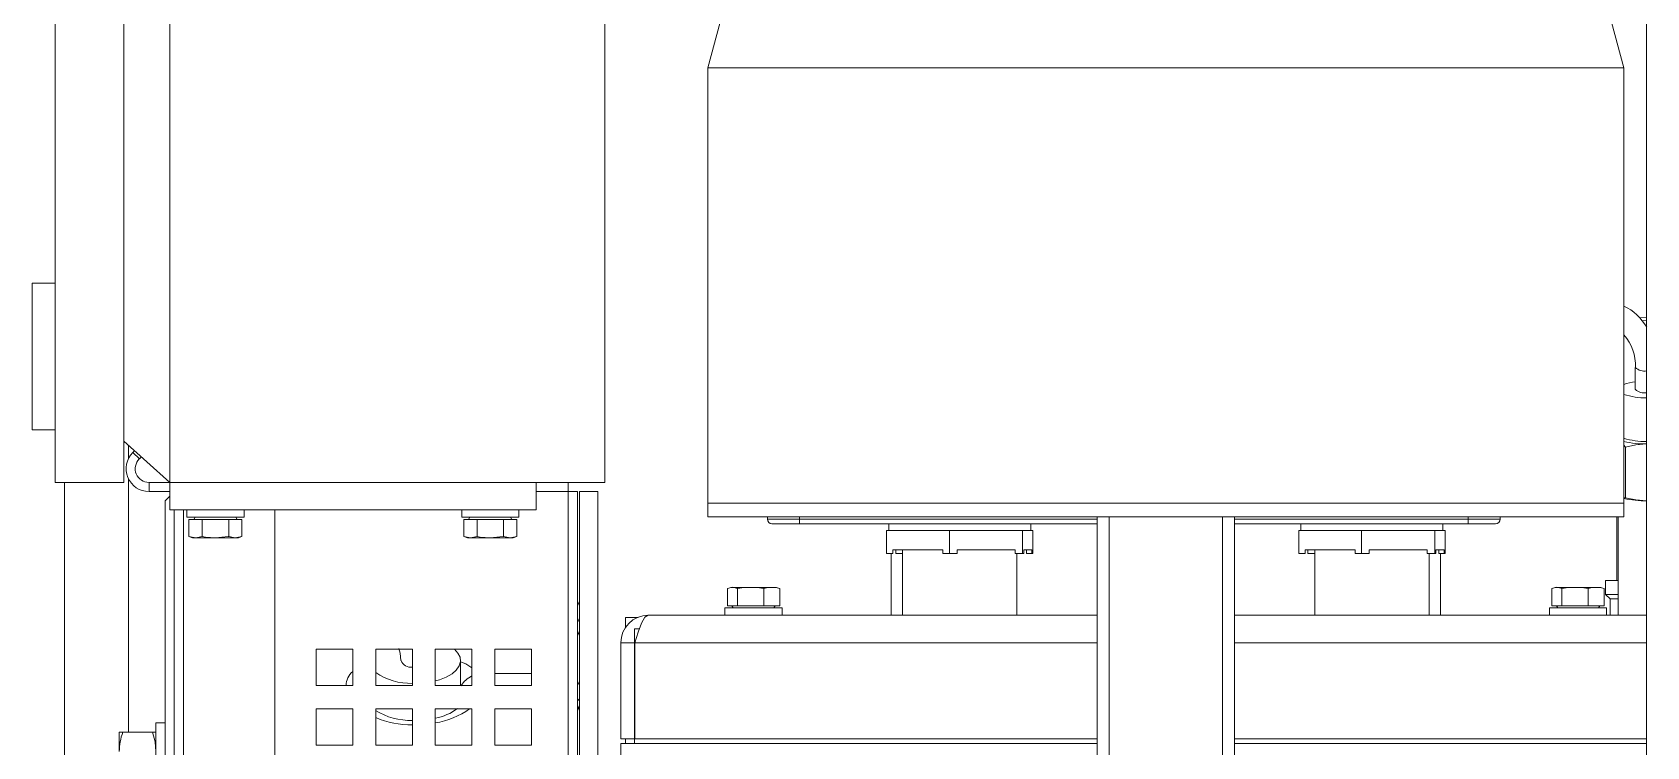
# Model space of a CAD drawing. Header units: millimetres. Extents: x -283029 to -254660, y -24907 to 10674.
# Drawn here: x -278947.99 to -278935.91, y -18291.83 to -18286.49 of the extents above; entities that cross this region are included whole.
import ezdxf

# ---------------------------------------------------------------- set-up
doc = ezdxf.new("R2010")
doc.units = ezdxf.units.MM
doc.header["$LTSCALE"] = 100

msp = doc.modelspace()

# ---------------------------------------------------------------- linework, layer by layer
at = {"color": 1, "linetype": 'Continuous', "lineweight": 0}
for p, q in [((-278935.914, -18266.805), (-278935.914, -18294.203)), ((-278946.958, -18289.854), (-278946.958, -18279.579)), ((-278943.705, -18289.854), (-278943.705, -18279.579)), ((-278947.815, -18289.854), (-278947.815, -18285.854)), ((-278947.301, -18289.854), (-278947.301, -18285.936)), ((-278942.843, -18286.412), (-278942.934, -18286.754)), ((-278936.085, -18286.754), (-278936.177, -18286.412)), ((-278942.934, -18290.008), (-278942.934, -18286.754)), ((-278942.934, -18286.754), (-278936.085, -18286.754)), ((-278936.085, -18290.008), (-278936.085, -18286.754)), ((-278947.986, -18289.46), (-278947.986, -18288.364)), ((-278947.986, -18288.364), (-278947.815, -18288.364)), ((-278935.914, -18288.644), (-278935.95, -18288.645)), ((-278935.999, -18288.994), (-278935.999, -18289.158)), ((-278947.986, -18289.46), (-278947.815, -18289.46)), ((-278946.958, -18289.854), (-278947.301, -18289.545)), ((-278947.267, -18289.676), (-278947.267, -18289.576)), ((-278947.234, -18289.63), (-278947.221, -18289.617)), ((-278947.234, -18289.63), (-278947.185, -18289.678)), ((-278947.185, -18289.678), (-278947.17, -18289.663)), ((-278936.085, -18289.576), (-278936.072, -18289.589)), ((-278936.072, -18289.589), (-278936.072, -18289.968)), ((-278947.815, -18289.854), (-278947.301, -18289.854)), ((-278947.746, -18292.386), (-278947.746, -18289.854)), ((-278947.267, -18291.721), (-278947.267, -18289.825)), ((-278946.958, -18289.854), (-278947.113, -18289.854)), ((-278947.113, -18289.854), (-278947.113, -18289.922)), ((-278946.958, -18289.922), (-278947.113, -18289.922)), ((-278943.705, -18289.854), (-278946.958, -18289.854)), ((-278946.958, -18290.059), (-278946.958, -18289.854)), ((-278944.219, -18290.059), (-278944.219, -18289.854)), ((-278943.979, -18289.922), (-278944.219, -18289.922)), ((-278943.979, -18289.922), (-278943.979, -18289.854)), ((-278943.979, -18289.922), (-278943.979, -18293.728)), ((-278943.979, -18289.922), (-278943.91, -18289.922)), ((-278943.91, -18293.782), (-278943.91, -18289.922)), ((-278943.756, -18289.922), (-278943.893, -18289.922)), ((-278943.893, -18289.922), (-278943.893, -18293.786)), ((-278943.756, -18289.922), (-278943.756, -18293.769)), ((-278946.958, -18289.956), (-278946.993, -18289.991)), ((-278946.993, -18293.347), (-278946.993, -18289.991)), ((-278936.085, -18290.008), (-278942.934, -18290.008)), ((-278942.934, -18290.11), (-278942.934, -18290.008)), ((-278936.085, -18289.968), (-278936.072, -18289.968)), ((-278936.085, -18290.11), (-278936.085, -18290.008)), ((-278944.219, -18290.059), (-278946.958, -18290.059)), ((-278946.924, -18290.059), (-278946.924, -18293.347)), ((-278946.856, -18293.835), (-278946.856, -18290.059)), ((-278946.83, -18290.059), (-278946.83, -18290.114)), ((-278946.402, -18290.114), (-278946.83, -18290.114)), ((-278946.814, -18290.131), (-278946.814, -18290.258)), ((-278946.715, -18290.131), (-278946.814, -18290.131)), ((-278946.768, -18290.114), (-278946.778, -18290.131)), ((-278946.715, -18290.131), (-278946.715, -18290.258)), ((-278946.715, -18290.131), (-278946.517, -18290.131)), ((-278946.517, -18290.131), (-278946.517, -18290.258)), ((-278946.517, -18290.131), (-278946.418, -18290.131)), ((-278946.454, -18290.131), (-278946.464, -18290.114)), ((-278946.418, -18290.131), (-278946.418, -18290.258)), ((-278946.402, -18290.114), (-278946.402, -18290.059)), ((-278946.171, -18294.576), (-278946.171, -18290.059)), ((-278944.775, -18290.059), (-278944.775, -18290.114)), ((-278944.347, -18290.114), (-278944.775, -18290.114)), ((-278944.759, -18290.131), (-278944.759, -18290.258)), ((-278944.66, -18290.131), (-278944.759, -18290.131)), ((-278944.713, -18290.114), (-278944.723, -18290.131)), ((-278944.66, -18290.131), (-278944.66, -18290.258)), ((-278944.66, -18290.131), (-278944.462, -18290.131)), ((-278944.462, -18290.131), (-278944.462, -18290.258)), ((-278944.462, -18290.131), (-278944.363, -18290.131)), ((-278944.399, -18290.131), (-278944.409, -18290.114)), ((-278944.363, -18290.131), (-278944.363, -18290.258)), ((-278944.347, -18290.114), (-278944.347, -18290.059)), ((-278936.085, -18290.11), (-278942.934, -18290.11)), ((-278942.489, -18290.11), (-278942.489, -18290.128)), ((-278942.489, -18290.128), (-278942.249, -18290.128)), ((-278942.249, -18290.162), (-278942.455, -18290.162)), ((-278942.249, -18290.11), (-278942.249, -18290.128)), ((-278942.249, -18290.128), (-278940.023, -18290.128)), ((-278942.249, -18290.128), (-278942.249, -18290.162)), ((-278940.023, -18290.162), (-278942.249, -18290.162)), ((-278941.582, -18290.162), (-278941.582, -18290.213)), ((-278940.52, -18290.213), (-278940.52, -18290.162)), ((-278940.023, -18293.535), (-278940.023, -18290.11)), ((-278939.934, -18293.535), (-278939.934, -18290.11)), ((-278939.085, -18293.535), (-278939.085, -18290.11)), ((-278938.996, -18293.535), (-278938.996, -18290.11)), ((-278938.996, -18290.128), (-278937.249, -18290.128)), ((-278937.249, -18290.162), (-278938.996, -18290.162)), ((-278938.499, -18290.162), (-278938.499, -18290.213)), ((-278937.438, -18290.213), (-278937.438, -18290.162)), ((-278937.249, -18290.11), (-278937.249, -18290.128)), ((-278937.249, -18290.128), (-278937.009, -18290.128)), ((-278937.249, -18290.128), (-278937.249, -18290.162)), ((-278937.044, -18290.162), (-278937.249, -18290.162)), ((-278937.009, -18290.11), (-278937.009, -18290.128)), ((-278936.136, -18290.11), (-278936.136, -18290.588)), ((-278936.128, -18290.11), (-278936.128, -18290.847)), ((-278946.814, -18290.258), (-278946.787, -18290.268)), ((-278946.814, -18290.258), (-278946.764, -18290.268)), ((-278946.787, -18290.268), (-278946.764, -18290.268)), ((-278946.764, -18290.268), (-278946.715, -18290.258)), ((-278946.764, -18290.268), (-278946.616, -18290.268)), ((-278946.616, -18290.268), (-278946.468, -18290.268)), ((-278946.468, -18290.268), (-278946.517, -18290.258)), ((-278946.418, -18290.258), (-278946.468, -18290.268)), ((-278946.468, -18290.268), (-278946.445, -18290.268)), ((-278946.445, -18290.268), (-278946.418, -18290.258)), ((-278944.759, -18290.258), (-278944.732, -18290.268)), ((-278944.759, -18290.258), (-278944.709, -18290.268)), ((-278944.732, -18290.268), (-278944.709, -18290.268)), ((-278944.709, -18290.268), (-278944.66, -18290.258)), ((-278944.709, -18290.268), (-278944.561, -18290.268)), ((-278944.561, -18290.268), (-278944.413, -18290.268)), ((-278944.413, -18290.268), (-278944.462, -18290.258)), ((-278944.363, -18290.258), (-278944.413, -18290.268)), ((-278944.413, -18290.268), (-278944.39, -18290.268)), ((-278944.39, -18290.268), (-278944.363, -18290.258)), ((-278941.599, -18290.384), (-278941.599, -18290.213)), ((-278941.469, -18290.213), (-278941.599, -18290.213)), ((-278941.257, -18290.213), (-278941.469, -18290.213)), ((-278941.128, -18290.213), (-278941.257, -18290.213)), ((-278941.128, -18290.384), (-278941.128, -18290.213)), ((-278940.977, -18290.213), (-278941.128, -18290.213)), ((-278940.73, -18290.213), (-278940.977, -18290.213)), ((-278940.58, -18290.213), (-278940.73, -18290.213)), ((-278940.58, -18290.384), (-278940.58, -18290.213)), ((-278940.559, -18290.213), (-278940.58, -18290.213)), ((-278940.52, -18290.213), (-278940.559, -18290.213)), ((-278940.503, -18290.213), (-278940.52, -18290.213)), ((-278940.503, -18290.384), (-278940.503, -18290.213)), ((-278938.516, -18290.384), (-278938.516, -18290.213)), ((-278938.387, -18290.213), (-278938.516, -18290.213)), ((-278938.175, -18290.213), (-278938.387, -18290.213)), ((-278938.046, -18290.213), (-278938.175, -18290.213)), ((-278938.046, -18290.384), (-278938.046, -18290.213)), ((-278937.895, -18290.213), (-278938.046, -18290.213)), ((-278937.648, -18290.213), (-278937.895, -18290.213)), ((-278937.498, -18290.213), (-278937.648, -18290.213)), ((-278937.498, -18290.384), (-278937.498, -18290.213)), ((-278937.476, -18290.213), (-278937.498, -18290.213)), ((-278937.438, -18290.213), (-278937.476, -18290.213)), ((-278937.42, -18290.213), (-278937.438, -18290.213)), ((-278937.42, -18290.384), (-278937.42, -18290.213)), ((-278941.55, -18290.384), (-278941.599, -18290.384)), ((-278941.564, -18290.384), (-278941.564, -18290.847)), ((-278941.55, -18290.384), (-278941.55, -18290.357)), ((-278941.176, -18290.357), (-278941.55, -18290.357)), ((-278941.529, -18290.384), (-278941.529, -18290.357)), ((-278941.529, -18290.384), (-278941.479, -18290.384)), ((-278941.479, -18290.357), (-278941.479, -18290.847)), ((-278941.176, -18290.357), (-278941.176, -18290.384)), ((-278941.128, -18290.384), (-278941.176, -18290.384)), ((-278941.071, -18290.384), (-278941.128, -18290.384)), ((-278941.071, -18290.384), (-278941.071, -18290.357)), ((-278940.636, -18290.357), (-278941.071, -18290.357)), ((-278940.636, -18290.357), (-278940.636, -18290.384)), ((-278940.58, -18290.384), (-278940.636, -18290.384)), ((-278940.623, -18290.847), (-278940.623, -18290.384)), ((-278940.572, -18290.384), (-278940.58, -18290.384)), ((-278940.572, -18290.384), (-278940.572, -18290.357)), ((-278940.511, -18290.357), (-278940.572, -18290.357)), ((-278940.551, -18290.384), (-278940.551, -18290.357)), ((-278940.551, -18290.384), (-278940.511, -18290.384)), ((-278940.511, -18290.357), (-278940.511, -18290.384)), ((-278940.503, -18290.384), (-278940.511, -18290.384)), ((-278938.468, -18290.384), (-278938.516, -18290.384)), ((-278938.468, -18290.384), (-278938.468, -18290.357)), ((-278938.094, -18290.357), (-278938.468, -18290.357)), ((-278938.447, -18290.384), (-278938.447, -18290.357)), ((-278938.447, -18290.384), (-278938.396, -18290.384)), ((-278938.396, -18290.357), (-278938.396, -18290.847)), ((-278938.094, -18290.357), (-278938.094, -18290.384)), ((-278938.046, -18290.384), (-278938.094, -18290.384)), ((-278937.989, -18290.384), (-278938.046, -18290.384)), ((-278937.989, -18290.384), (-278937.989, -18290.357)), ((-278937.554, -18290.357), (-278937.989, -18290.357)), ((-278937.554, -18290.357), (-278937.554, -18290.384)), ((-278937.498, -18290.384), (-278937.554, -18290.384)), ((-278937.54, -18290.847), (-278937.54, -18290.384)), ((-278937.49, -18290.384), (-278937.498, -18290.384)), ((-278937.49, -18290.384), (-278937.49, -18290.357)), ((-278937.428, -18290.357), (-278937.49, -18290.357)), ((-278937.469, -18290.384), (-278937.469, -18290.357)), ((-278937.469, -18290.384), (-278937.428, -18290.384)), ((-278937.455, -18290.384), (-278937.455, -18290.847)), ((-278937.428, -18290.357), (-278937.428, -18290.384)), ((-278937.42, -18290.384), (-278937.428, -18290.384)), ((-278942.788, -18290.775), (-278942.788, -18290.647)), ((-278942.763, -18290.638), (-278942.777, -18290.643)), ((-278942.75, -18290.638), (-278942.763, -18290.638)), ((-278942.614, -18290.638), (-278942.75, -18290.638)), ((-278942.712, -18290.775), (-278942.712, -18290.647)), ((-278942.456, -18290.638), (-278942.614, -18290.638)), ((-278942.516, -18290.775), (-278942.516, -18290.647)), ((-278942.421, -18290.638), (-278942.456, -18290.638)), ((-278942.406, -18290.643), (-278942.421, -18290.638)), ((-278942.396, -18290.775), (-278942.396, -18290.647)), ((-278936.623, -18290.775), (-278936.623, -18290.647)), ((-278936.598, -18290.638), (-278936.613, -18290.643)), ((-278936.585, -18290.638), (-278936.598, -18290.638)), ((-278936.45, -18290.638), (-278936.585, -18290.638)), ((-278936.548, -18290.775), (-278936.548, -18290.647)), ((-278936.291, -18290.638), (-278936.45, -18290.638)), ((-278936.352, -18290.775), (-278936.352, -18290.647)), ((-278936.256, -18290.638), (-278936.291, -18290.638)), ((-278936.242, -18290.643), (-278936.256, -18290.638)), ((-278936.231, -18290.775), (-278936.231, -18290.647)), ((-278936.222, -18290.588), (-278936.222, -18290.691)), ((-278936.128, -18290.588), (-278936.222, -18290.588)), ((-278942.788, -18290.775), (-278942.712, -18290.775)), ((-278942.754, -18290.775), (-278942.744, -18290.792)), ((-278942.712, -18290.775), (-278942.516, -18290.775)), ((-278942.396, -18290.775), (-278942.516, -18290.775)), ((-278942.44, -18290.792), (-278942.43, -18290.775)), ((-278936.623, -18290.775), (-278936.548, -18290.775)), ((-278936.589, -18290.775), (-278936.579, -18290.792)), ((-278936.548, -18290.775), (-278936.352, -18290.775)), ((-278936.231, -18290.775), (-278936.352, -18290.775)), ((-278936.275, -18290.792), (-278936.265, -18290.775)), ((-278936.222, -18290.691), (-278936.187, -18290.725)), ((-278936.128, -18290.691), (-278936.222, -18290.691)), ((-278936.187, -18290.725), (-278936.187, -18290.847)), ((-278936.128, -18290.725), (-278936.187, -18290.725)), ((-278943.551, -18290.864), (-278943.454, -18290.864)), ((-278943.551, -18290.944), (-278943.551, -18290.864)), ((-278943.38, -18290.847), (-278940.023, -18290.847)), ((-278942.806, -18290.792), (-278942.806, -18290.847)), ((-278942.806, -18290.792), (-278942.378, -18290.792)), ((-278942.378, -18290.847), (-278942.378, -18290.792)), ((-278938.996, -18290.847), (-278935.914, -18290.847)), ((-278936.641, -18290.792), (-278936.641, -18290.847)), ((-278936.641, -18290.792), (-278936.213, -18290.792)), ((-278936.213, -18290.847), (-278936.213, -18290.792)), ((-278943.482, -18290.949), (-278943.482, -18291.806)), ((-278943.482, -18290.949), (-278943.446, -18290.949)), ((-278945.862, -18291.099), (-278945.862, -18291.373)), ((-278945.588, -18291.099), (-278945.862, -18291.099)), ((-278945.588, -18291.373), (-278945.588, -18291.099)), ((-278945.417, -18291.099), (-278945.417, -18291.373)), ((-278945.143, -18291.099), (-278945.417, -18291.099)), ((-278945.143, -18291.373), (-278945.143, -18291.099)), ((-278944.972, -18291.099), (-278944.972, -18291.373)), ((-278944.698, -18291.099), (-278944.972, -18291.099)), ((-278944.698, -18291.373), (-278944.698, -18291.099)), ((-278944.527, -18291.099), (-278944.527, -18291.373)), ((-278944.253, -18291.099), (-278944.527, -18291.099)), ((-278944.253, -18291.373), (-278944.253, -18291.099)), ((-278943.585, -18291.052), (-278943.482, -18291.052)), ((-278943.585, -18291.052), (-278943.585, -18291.771)), ((-278943.48, -18291.052), (-278943.48, -18291.771)), ((-278943.48, -18291.052), (-278940.023, -18291.052)), ((-278938.996, -18291.052), (-278935.914, -18291.052)), ((-278944.784, -18291.373), (-278944.784, -18291.185)), ((-278945.862, -18291.373), (-278945.588, -18291.373)), ((-278945.417, -18291.373), (-278945.143, -18291.373)), ((-278944.972, -18291.373), (-278944.698, -18291.373)), ((-278944.527, -18291.283), (-278944.253, -18291.283)), ((-278944.527, -18291.373), (-278944.253, -18291.373)), ((-278945.862, -18291.545), (-278945.862, -18291.819)), ((-278945.588, -18291.545), (-278945.862, -18291.545)), ((-278945.588, -18291.819), (-278945.588, -18291.545)), ((-278945.417, -18291.545), (-278945.417, -18291.819)), ((-278945.143, -18291.545), (-278945.417, -18291.545)), ((-278945.143, -18291.819), (-278945.143, -18291.545)), ((-278944.972, -18291.545), (-278944.972, -18291.819)), ((-278944.698, -18291.545), (-278944.972, -18291.545)), ((-278944.698, -18291.819), (-278944.698, -18291.545)), ((-278944.527, -18291.545), (-278944.527, -18291.819)), ((-278944.253, -18291.545), (-278944.527, -18291.545)), ((-278944.253, -18291.819), (-278944.253, -18291.545)), ((-278947.309, -18291.721), (-278947.335, -18291.721)), ((-278947.335, -18291.866), (-278947.335, -18291.721)), ((-278947.309, -18291.721), (-278947.087, -18291.721)), ((-278947.061, -18291.721), (-278947.087, -18291.721)), ((-278946.993, -18291.652), (-278947.061, -18291.652)), ((-278947.061, -18292.202), (-278947.061, -18291.652)), ((-278945.862, -18291.819), (-278945.588, -18291.819)), ((-278945.417, -18291.819), (-278945.143, -18291.819)), ((-278944.972, -18291.819), (-278944.698, -18291.819)), ((-278944.527, -18291.819), (-278944.253, -18291.819)), ((-278943.585, -18291.771), (-278943.482, -18291.771)), ((-278940.023, -18291.806), (-278943.585, -18291.806)), ((-278943.585, -18291.806), (-278943.585, -18293.849)), ((-278943.551, -18291.806), (-278943.551, -18291.771)), ((-278943.48, -18291.771), (-278940.023, -18291.771)), ((-278938.996, -18291.771), (-278935.914, -18291.771)), ((-278935.914, -18291.806), (-278938.996, -18291.806))]:
    msp.add_line(p, q, dxfattribs=at)
for points in [[(-278935.968, -18288.624), (-278935.962, -18288.623), (-278935.914, -18288.621)], [(-278936.072, -18289.589), (-278935.994, -18289.572), (-278935.914, -18289.566)], [(-278936.072, -18289.968), (-278935.994, -18289.985), (-278935.914, -18289.991)], [(-278946.616, -18290.268), (-278946.691, -18290.262), (-278946.715, -18290.258)], [(-278946.517, -18290.258), (-278946.52, -18290.259), (-278946.616, -18290.268)], [(-278944.561, -18290.268), (-278944.636, -18290.262), (-278944.66, -18290.258)], [(-278944.462, -18290.258), (-278944.465, -18290.259), (-278944.561, -18290.268)], [(-278942.614, -18290.638), (-278942.663, -18290.64), (-278942.712, -18290.647)], [(-278942.516, -18290.647), (-278942.565, -18290.64), (-278942.614, -18290.638)], [(-278942.516, -18290.647), (-278942.486, -18290.64), (-278942.456, -18290.638)], [(-278942.456, -18290.638), (-278942.426, -18290.64), (-278942.396, -18290.647)], [(-278942.396, -18290.647), (-278942.397, -18290.647), (-278942.407, -18290.643)], [(-278936.45, -18290.638), (-278936.499, -18290.64), (-278936.548, -18290.647)], [(-278936.352, -18290.647), (-278936.4, -18290.64), (-278936.45, -18290.638)], [(-278936.352, -18290.647), (-278936.322, -18290.64), (-278936.291, -18290.638)], [(-278936.291, -18290.638), (-278936.261, -18290.64), (-278936.231, -18290.647)], [(-278936.231, -18290.647), (-278936.232, -18290.647), (-278936.242, -18290.643)], [(-278943.893, -18290.776), (-278943.905, -18290.755), (-278943.91, -18290.747)], [(-278943.91, -18290.748), (-278943.905, -18290.755), (-278943.893, -18290.776)], [(-278943.91, -18290.874), (-278943.905, -18290.881), (-278943.893, -18290.901)], [(-278943.38, -18290.847), (-278943.405, -18290.862), (-278943.43, -18290.907), (-278943.455, -18290.974), (-278943.48, -18291.052)], [(-278943.893, -18290.997), (-278943.905, -18290.976), (-278943.91, -18290.969)], [(-278943.893, -18291), (-278943.905, -18290.981), (-278943.91, -18290.973)], [(-278945.245, -18291.095), (-278945.234, -18291.13), (-278945.229, -18291.185)], [(-278944.829, -18291.099), (-278944.803, -18291.129), (-278944.787, -18291.16), (-278944.784, -18291.193), (-278944.793, -18291.225), (-278944.815, -18291.256), (-278944.847, -18291.284), (-278944.89, -18291.309), (-278944.941, -18291.329), (-278944.972, -18291.338)], [(-278944.784, -18291.194), (-278944.743, -18291.211), (-278944.698, -18291.239)], [(-278943.893, -18291.369), (-278943.905, -18291.351), (-278943.91, -18291.344)], [(-278943.893, -18291.472), (-278943.905, -18291.482), (-278943.91, -18291.486)], [(-278943.893, -18291.548), (-278943.905, -18291.528), (-278943.91, -18291.52)], [(-278943.893, -18291.56), (-278943.905, -18291.542), (-278943.91, -18291.536)], [(-278947.087, -18291.721), (-278947.068, -18291.792), (-278947.061, -18291.866)]]:
    msp.add_lwpolyline(points, dxfattribs=at)
for centre, radius, start, end in [((-278936.251, -18288.887), 0.389, 29.8004, 64.7191), ((-278936.341, -18288.978), 0.343, 357.2125, 41.5025), ((-278935.933, -18288.926), 0.095, 225.752, 281.746), ((-278935.964, -18289.447), 0.348, 95.7793, 110.2731), ((-278935.926, -18288.705), 0.516, 252.0315, 271.3346), ((-278935.933, -18289.09), 0.0947, 225.5969, 281.8083), ((-278935.926, -18289.032), 0.516, 252.0315, 271.3346), ((-278935.922, -18288.81), 0.756, 257.6037, 270.6776), ((-278947.113, -18289.751), 0.171, 135, 270), ((-278947.113, -18289.751), 0.103, 135, 270), ((-278935.922, -18289.235), 0.756, 257.6037, 270.6776), ((-278942.455, -18290.128), 0.0342, 180, 270), ((-278937.044, -18290.128), 0.0342, 270, 0), ((-278942.747, -18290.727), 0.089, 91.6837, 116.9708), ((-278942.754, -18290.731), 0.0933, 63.6158, 87.7297), ((-278936.583, -18290.727), 0.089, 91.6837, 116.9708), ((-278936.589, -18290.731), 0.0933, 63.6158, 87.7297), ((-278943.38, -18291.052), 0.205, 90, 180), ((-278945.151, -18291.151), 0.0846, 203.6, 275.5059), ((-278945.514, -18291.367), 0.124, 126.9867, 182.7636), ((-278945.156, -18290.894), 0.462, 235.5526, 271.5775), ((-278944.606, -18291.484), 0.206, 116.4721, 147.4128), ((-278945.152, -18291.106), 0.527, 239.443, 270.9094), ((-278945.157, -18291.018), 0.648, 246.3141, 271.2011), ((-278945.047, -18291.225), 0.399, 280.8993, 306.9961), ((-278945.064, -18291.07), 0.589, 278.9548, 306.2404), ((-278946.894, -18291.87), 0.441, 160.2272, 179.5167)]:
    msp.add_arc(centre, radius, start, end, dxfattribs=at)

doc.saveas('drawing.dxf')
